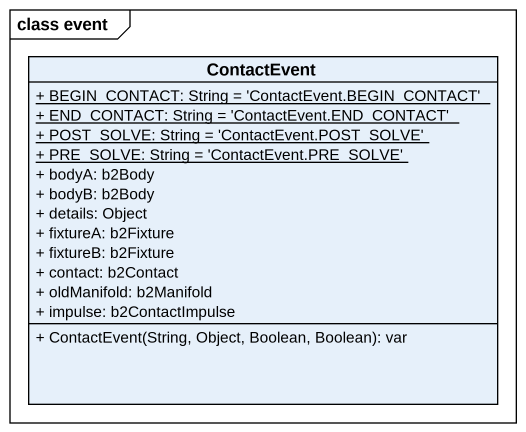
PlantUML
@startuml
mainframe class event
hide circle
hide empty members
skinparam classAttributeIconSize 0
class ContactEvent {
  {static} + BEGIN_CONTACT: String = 'ContactEvent.BEGIN_CONTACT'
  {static} + END_CONTACT: String = 'ContactEvent.END_CONTACT'
  {static} + POST_SOLVE: String = 'ContactEvent.POST_SOLVE'
  {static} + PRE_SOLVE: String = 'ContactEvent.PRE_SOLVE'
  + bodyA: b2Body
  + bodyB: b2Body
  + details: Object
  + fixtureA: b2Fixture
  + fixtureB: b2Fixture
  + contact: b2Contact
  + oldManifold: b2Manifold
  + impulse: b2ContactImpulse
  + ContactEvent(String, Object, Boolean, Boolean): var
}
@enduml
